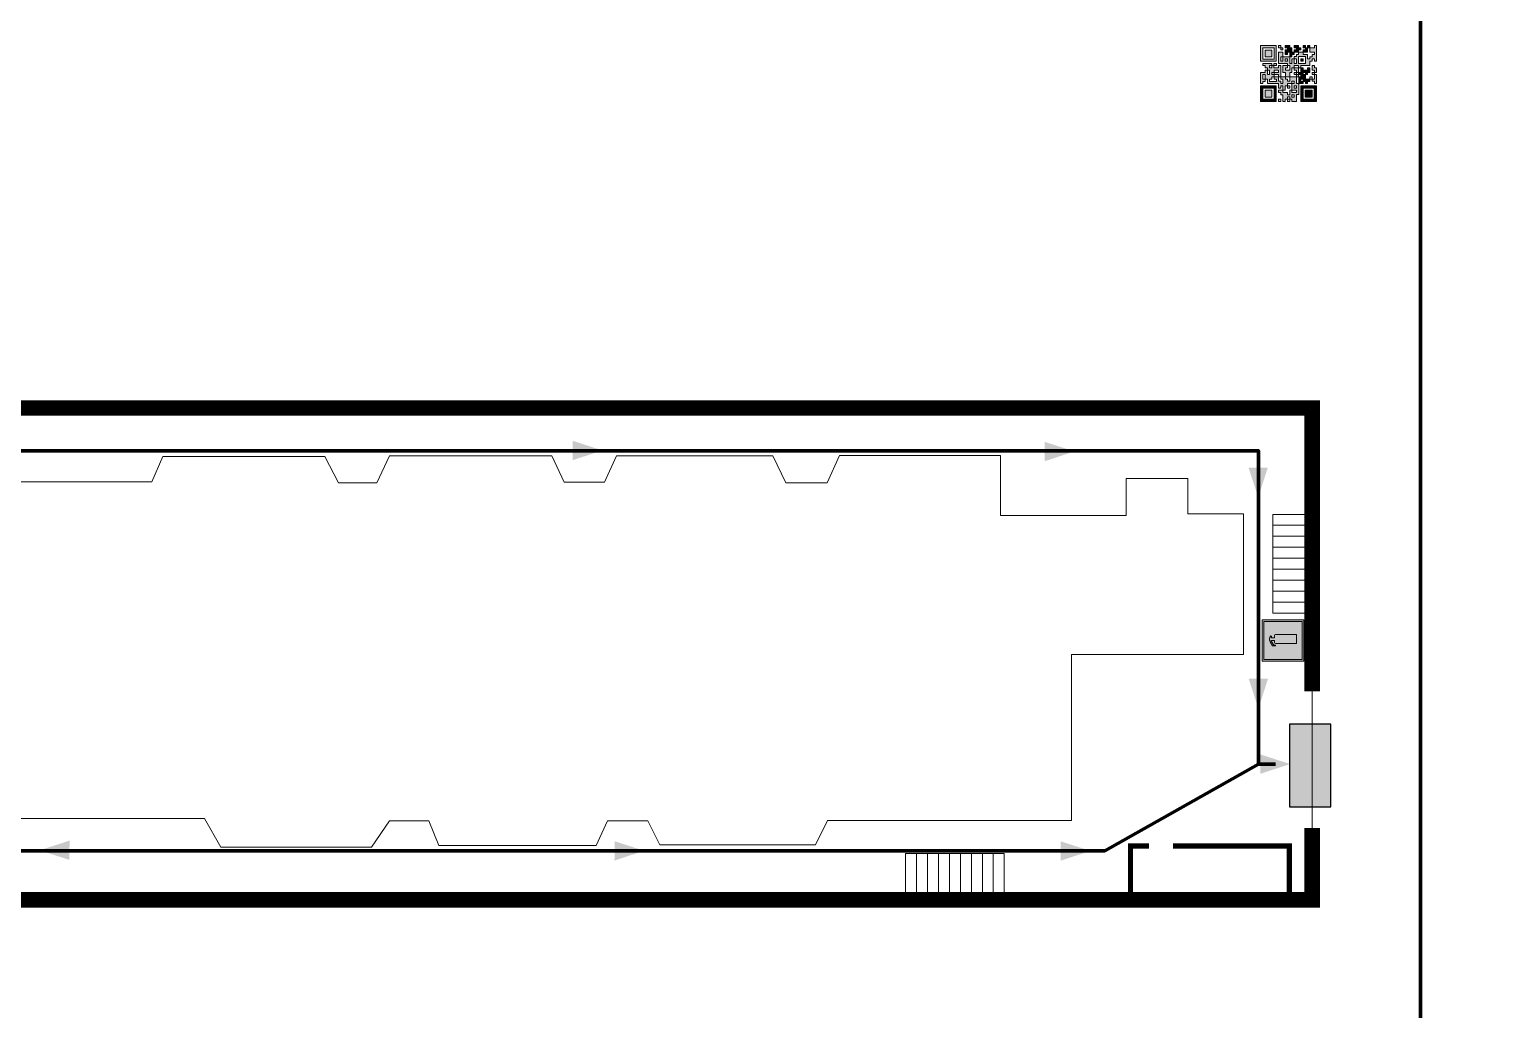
# Model space of a CAD drawing. Header units: millimetres. Extents: x 13114 to 67229, y 22859 to 38520.
# Drawn here: x 22622 to 22905, y 24675.7 to 24865.1 of the extents above; entities that cross this region are included whole.
import ezdxf

# ---------------------------------------------------------------- set-up
doc = ezdxf.new("R2010")
doc.units = ezdxf.units.MM
doc.layers.add('План_Штампы', color=7, linetype='Continuous')

# ---------------------------------------------------------------- blocks, each defined once
blk = doc.blocks.new('A$C7B4425F7')
at = {"true_color": 0xffffff}
blk.add_hatch(color=7, dxfattribs=at).paths.add_polyline_path([(0, 0), (-16, 0), (-16, -8), (0, -8)])
h = blk.add_hatch(color=126)
h.paths.add_polyline_path([(-0.2, -0.2), (-15.8, -0.2), (-15.8, -7.8), (-0.2, -7.8)])
h.paths.add_polyline_path([(-11.76, -2.03), (-11.76, -3.66), (-11.17, -3.66, -0.568275), (-11.17, -6.18), (-12.58, -6.18), (-12.58, -2.03)], flags=16)
h.paths.add_polyline_path([(-13.33, -4.12, -0.495768), (-13.59, -6.18), (-15.03, -6.18), (-15.03, -2.03), (-13.59, -2.03, -0.487973)], flags=16)
h.paths.add_polyline_path([(-10.25, -2.03), (-9.48, -2.03), (-9.48, -6.18), (-10.25, -6.18)], flags=16)
h.paths.add_polyline_path([(-13.84, -3.69), (-14.24, -3.69), (-14.24, -3.03), (-13.9, -3.03, -0.692621)], flags=0)
h.paths.add_polyline_path([(-9.15, -2.03), (-8.4, -2.03), (-8.04, -3.07), (-7.68, -2.03), (-6.93, -2.03), (-7.64, -4.1), (-6.93, -6.18), (-7.68, -6.18), (-8.04, -5.14), (-8.4, -6.18), (-9.15, -6.18), (-8.44, -4.1)], flags=16)
h.paths.add_polyline_path([(-11.76, -4.46), (-11.42, -4.46, -0.692621), (-11.36, -5.12), (-11.76, -5.12)], flags=0)
h.paths.add_polyline_path([(-13.9, -5.2), (-14.24, -5.2), (-14.24, -4.55), (-13.84, -4.55, -0.708038)], flags=0)
edge = h.paths.add_edge_path(flags=16)
edge.add_ellipse((-5.51, -4.08), major_axis=(0, 2.05), ratio=0.586184, start_angle=0, end_angle=360)
edge = h.paths.add_edge_path(flags=0)
edge.add_ellipse((-5.51, -4.08), major_axis=(0, 1.14), ratio=0.454828, start_angle=0, end_angle=360)
h.paths.add_polyline_path([(-4.13, -4.96, 0.377264), (-3.48, -4.52, 0.0555), (-3.16, -2.03), (-1.66, -2.03), (-1.66, -4.96), (-0.96, -4.96), (-0.96, -7.01), (-1.75, -7.01), (-1.75, -6.18), (-3.3, -6.18), (-3.3, -7.02), (-4.13, -7.02)], flags=16)
h.paths.add_polyline_path([(-2.73, -2.91), (-2.28, -2.91), (-2.28, -4.96), (-3.05, -4.96, 0.079136)], flags=0)
at = {"color": 126}
blk.add_lwpolyline([(-16, -8), (0, -8), (0, 0), (-16, 0)], close=True, dxfattribs=at)
blk = doc.blocks.new('QR')
at = {"lineweight": 0}
h = blk.add_hatch(color=256, dxfattribs=at)
h.dxf.hatch_style = 1
h.paths.add_polyline_path([(9241.16, 2687.38), (9242.01, 2687.38), (9242.01, 2687.83), (9241.59, 2687.83), (9241.59, 2688.68), (9239.45, 2688.68), (9239.45, 2688.25), (9239.86, 2688.25), (9239.86, 2687.83), (9240.29, 2687.83), (9240.29, 2688.25), (9241.16, 2688.25), (9241.16, 2687.83), (9240.29, 2687.83), (9240.29, 2687.38), (9239.45, 2687.38), (9239.45, 2685.22), (9238.57, 2685.22), (9238.57, 2684.8), (9239.02, 2684.8), (9239.02, 2684.37), (9238.13, 2684.37), (9238.13, 2683.92), (9239.02, 2683.92), (9239.02, 2683.5), (9239.44, 2683.5), (9239.44, 2682.64), (9239.87, 2682.64), (9239.87, 2682.18), (9239.44, 2682.18), (9239.44, 2682.64), (9238.13, 2682.64), (9238.13, 2681.76), (9237.71, 2681.76), (9237.71, 2682.64), (9238.13, 2682.64), (9238.13, 2683.07), (9237.27, 2683.07), (9237.27, 2683.51), (9237.71, 2683.51), (9237.71, 2684.37), (9238.13, 2684.37), (9238.13, 2685.22), (9237.71, 2685.22), (9237.71, 2684.8), (9237.28, 2684.8), (9237.28, 2684.38), (9235.98, 2684.38), (9235.98, 2683.92), (9236.4, 2683.92), (9236.4, 2683.49), (9236.84, 2683.49), (9236.84, 2683.07), (9236.4, 2683.07), (9236.4, 2682.64), (9235.98, 2682.64), (9235.98, 2681.76), (9237.29, 2681.76), (9237.29, 2681.33), (9239.43, 2681.33), (9239.43, 2681.76), (9240.74, 2681.76), (9240.74, 2683.05), (9239.87, 2683.05), (9239.87, 2683.5), (9240.29, 2683.5), (9240.29, 2683.91), (9240.74, 2683.91), (9240.74, 2684.81), (9240.29, 2684.81), (9240.29, 2684.79), (9240.29, 2684.37), (9239.45, 2684.37), (9239.45, 2684.8), (9239.87, 2684.8), (9239.87, 2685.21), (9240.74, 2685.21), (9240.74, 2686.1), (9240.29, 2686.1), (9240.29, 2685.64), (9239.86, 2685.64), (9239.86, 2686.95), (9240.29, 2686.95), (9240.29, 2686.52), (9240.74, 2686.52), (9240.74, 2686.1), (9241.16, 2686.1), (9241.16, 2686.53), (9241.59, 2686.53), (9241.59, 2686.1), (9242.02, 2686.1), (9242.02, 2685.21), (9241.59, 2685.21), (9241.59, 2686.1), (9241.16, 2686.1), (9241.16, 2685.21), (9240.74, 2685.21), (9240.74, 2684.81), (9242.89, 2684.81), (9242.89, 2685.22), (9242.47, 2685.22), (9242.47, 2686.11), (9242.89, 2686.11), (9242.89, 2686.52), (9242.46, 2686.52), (9242.46, 2686.95), (9242.89, 2686.95), (9242.89, 2686.52), (9243.32, 2686.52), (9243.32, 2688.26), (9242.9, 2688.26), (9242.9, 2687.83), (9242.47, 2687.83), (9242.47, 2687.38), (9242.01, 2687.38), (9242.01, 2686.94), (9241.16, 2686.94)])
h.paths.add_polyline_path([(9239.02, 2682.18), (9239.02, 2681.76), (9238.54, 2681.76), (9238.54, 2682.18)], flags=16)
h.paths.add_polyline_path([(9237.27, 2682.65), (9237.27, 2682.19), (9236.83, 2682.19), (9236.83, 2682.65)], flags=16)
h = blk.add_hatch(color=256, dxfattribs=at)
h.dxf.hatch_style = 1
h.paths.add_polyline_path([(9238.15, 2687.83), (9236.83, 2687.83), (9236.83, 2686.52), (9238.15, 2686.52)], flags=0)
h.paths.add_polyline_path([(9239.01, 2685.65), (9239.01, 2688.68), (9235.98, 2688.68), (9235.98, 2685.65)])
h.paths.add_polyline_path([(9236.41, 2686.1), (9236.41, 2688.26), (9238.56, 2688.26), (9238.56, 2686.1)], flags=16)
h.paths.add_polyline_path([(9236.83, 2686.52), (9236.83, 2687.83), (9238.15, 2687.83), (9238.15, 2686.52)], flags=0)
h = blk.add_hatch(color=256, dxfattribs=at)
h.dxf.hatch_style = 1
h.paths.add_polyline_path([(9243.32, 2686.11), (9242.89, 2686.11), (9242.89, 2685.64), (9243.32, 2685.64)])
h.paths.add_polyline_path([(9239.02, 2683.07), (9239.02, 2683.5), (9238.56, 2683.5), (9238.56, 2683.07)])
h.paths.add_polyline_path([(9236.4, 2684.8), (9236.4, 2685.22), (9235.98, 2685.22), (9235.98, 2684.8)])
h.paths.add_polyline_path([(9236.4, 2683.07), (9236.4, 2683.49), (9235.98, 2683.49), (9235.98, 2683.07)])
h = blk.add_hatch(color=256, dxfattribs=at)
h.dxf.hatch_style = 1
h.paths.add_polyline_path([(9238.15, 2686.52), (9238.15, 2687.83), (9236.83, 2687.83), (9236.83, 2686.52)])
h.paths.add_polyline_path([(9245.91, 2686.52), (9245.91, 2687.83), (9244.59, 2687.83), (9244.59, 2686.52)], flags=0)
h.paths.add_polyline_path([(9246.77, 2685.65), (9246.77, 2688.68), (9243.74, 2688.68), (9243.74, 2685.65)])
h.paths.add_polyline_path([(9244.17, 2686.1), (9244.17, 2688.26), (9246.32, 2688.26), (9246.32, 2686.1)], flags=16)
h.paths.add_polyline_path([(9244.59, 2686.52), (9244.59, 2687.83), (9245.91, 2687.83), (9245.91, 2686.52)], flags=0)
h = blk.add_hatch(color=256, dxfattribs=at)
h.dxf.hatch_style = 1
h.paths.add_polyline_path([(9240.75, 2681.76), (9240.75, 2681.35), (9241.17, 2681.35), (9241.17, 2681.76)])
h.paths.add_polyline_path([(9241.6, 2682.18), (9241.17, 2682.18), (9241.17, 2681.76), (9241.6, 2681.76)])
h.paths.add_polyline_path([(9242.47, 2681.34), (9242.47, 2682.19), (9242.02, 2682.19), (9242.02, 2681.76), (9241.6, 2681.76), (9241.6, 2681.34)])
h.paths.add_polyline_path([(9239.87, 2678.3), (9239.44, 2678.3), (9239.44, 2677.89), (9241.17, 2677.89), (9241.17, 2678.3), (9240.28, 2678.3), (9240.28, 2678.73), (9239.87, 2678.73)])
h.paths.add_polyline_path([(9240.75, 2678.73), (9240.75, 2679.19), (9240.28, 2679.19), (9240.28, 2678.73)])
h.paths.add_polyline_path([(9241.6, 2678.73), (9241.17, 2678.73), (9241.17, 2678.3), (9241.6, 2678.3)])
h.paths.add_polyline_path([(9242.02, 2678.3), (9241.6, 2678.3), (9241.6, 2677.89), (9242.48, 2677.89), (9242.48, 2678.31), (9242.9, 2678.31), (9242.9, 2678.73), (9242.02, 2678.73)])
h.paths.add_polyline_path([(9246.36, 2684.37), (9246.36, 2684.79), (9245.93, 2684.79), (9245.93, 2684.37)])
h.paths.add_polyline_path([(9246.78, 2685.2), (9246.36, 2685.2), (9246.36, 2684.79), (9246.78, 2684.79)])
h.paths.add_polyline_path([(9245.91, 2687.83), (9244.59, 2687.83), (9244.59, 2686.52), (9245.91, 2686.52)])
h = blk.add_hatch(color=256, dxfattribs=at)
h.dxf.hatch_style = 1
h.paths.add_polyline_path([(9243.32, 2682.64), (9243.32, 2683.07), (9244.62, 2683.07), (9244.62, 2684.37), (9243.74, 2684.37), (9243.74, 2684.8), (9244.62, 2684.8), (9244.62, 2684.37), (9245.48, 2684.37), (9245.48, 2685.22), (9243.32, 2685.22), (9243.32, 2683.5), (9242.89, 2683.5), (9242.89, 2683.06), (9242.01, 2683.06), (9242.01, 2683.91), (9242.47, 2683.91), (9242.47, 2683.5), (9242.89, 2683.5), (9242.89, 2684.38), (9241.59, 2684.38), (9241.59, 2683.91), (9240.74, 2683.91), (9240.74, 2683.05), (9241.59, 2683.05), (9241.59, 2682.64), (9242.47, 2682.64), (9242.47, 2682.19), (9242.91, 2682.19), (9242.91, 2681.34), (9242.48, 2681.34), (9242.48, 2680.91), (9242.91, 2680.91), (9242.91, 2679.17), (9243.75, 2679.17), (9243.75, 2678.73), (9244.2, 2678.73), (9244.2, 2678.3), (9243.75, 2678.3), (9243.75, 2677.88), (9246.78, 2677.88), (9246.78, 2678.3), (9246.35, 2678.3), (9246.35, 2679.19), (9245.48, 2679.19), (9245.48, 2678.31), (9245.05, 2678.31), (9245.05, 2678.73), (9244.62, 2678.73), (9244.62, 2679.19), (9244.2, 2679.19), (9244.2, 2679.61), (9245.05, 2679.61), (9245.05, 2680.46), (9245.48, 2680.46), (9245.48, 2681.34), (9245.04, 2681.34), (9245.04, 2681.76), (9244.63, 2681.76), (9244.63, 2682.19), (9244.21, 2682.19), (9244.21, 2681.76), (9243.32, 2681.76), (9243.32, 2682.19), (9244.21, 2682.19), (9244.21, 2682.64)])
h.paths.add_polyline_path([(9243.75, 2683.49), (9243.75, 2683.92), (9244.21, 2683.92), (9244.21, 2683.49)], flags=16)
h.paths.add_polyline_path([(9243.32, 2681.34), (9244.63, 2681.34), (9244.63, 2680.04), (9243.32, 2680.04)], flags=16)
h.paths.add_polyline_path([(9243.76, 2680.89), (9244.18, 2680.89), (9244.18, 2680.48), (9243.76, 2680.48)], flags=0)
h = blk.add_hatch(color=256, dxfattribs=at)
h.dxf.hatch_style = 1
h.paths.add_polyline_path([(9246.36, 2683.07), (9246.78, 2683.07), (9246.78, 2683.92), (9246.36, 2683.92), (9246.36, 2683.49), (9245.92, 2683.49), (9245.92, 2683.92), (9245.06, 2683.92), (9245.06, 2683.49), (9245.48, 2683.49), (9245.48, 2683.07), (9244.62, 2683.07), (9244.62, 2682.65), (9245.05, 2682.65), (9245.05, 2682.18), (9245.48, 2682.18), (9245.48, 2682.65), (9246.36, 2682.65)])
h.paths.add_polyline_path([(9246.78, 2682.18), (9246.36, 2682.18), (9246.36, 2681.75), (9245.92, 2681.75), (9245.92, 2682.18), (9245.48, 2682.18), (9245.48, 2681.34), (9245.48, 2681.34), (9245.94, 2681.34), (9245.94, 2680.91), (9246.36, 2680.91), (9246.36, 2681.34), (9246.78, 2681.34)])
h = blk.add_hatch(color=256, dxfattribs=at)
h.dxf.hatch_style = 1
h.paths.add_polyline_path([(9235.98, 2680.9), (9235.98, 2677.86), (9239.02, 2677.86), (9239.02, 2680.9)])
h.paths.add_polyline_path([(9238.57, 2680.48), (9238.57, 2678.32), (9236.41, 2678.32), (9236.41, 2680.48)], flags=16)
h.paths.add_polyline_path([(9238.15, 2680.05), (9238.15, 2678.74), (9236.83, 2678.74), (9236.83, 2680.05)], flags=0)
h = blk.add_hatch(color=256, dxfattribs=at)
h.dxf.hatch_style = 1
h.paths.add_polyline_path([(9242.02, 2680.46), (9242.48, 2680.46), (9242.48, 2680.91), (9241.58, 2680.91), (9241.58, 2681.35), (9241.17, 2681.35), (9241.17, 2680.91), (9240.75, 2680.91), (9240.75, 2681.33), (9239.43, 2681.33), (9239.43, 2680.46), (9239.86, 2680.46), (9239.86, 2680.92), (9240.3, 2680.92), (9240.3, 2680.46), (9239.86, 2680.46), (9239.86, 2680.04), (9239.44, 2680.04), (9239.44, 2679.62), (9239.86, 2679.62), (9239.86, 2679.19), (9240.29, 2679.19), (9240.29, 2680.03), (9241.18, 2680.03), (9241.18, 2680.47), (9241.6, 2680.47), (9241.6, 2680.03), (9241.18, 2680.03), (9241.18, 2679.61), (9241.6, 2679.61), (9241.6, 2679.19), (9242.47, 2679.19), (9242.47, 2679.6), (9242.02, 2679.6)])
h = blk.add_hatch(color=256, dxfattribs=at)
h.dxf.hatch_style = 1
h.paths.add_polyline_path([(9244.18, 2680.48), (9244.18, 2680.89), (9243.76, 2680.89), (9243.76, 2680.48)])
h = blk.add_hatch(color=256, dxfattribs=at)
h.dxf.hatch_style = 1
h.paths.add_polyline_path([(9245.93, 2680.04), (9245.93, 2680.46), (9245.48, 2680.46), (9245.48, 2679.62), (9246.35, 2679.62), (9246.35, 2680.04)])
h.paths.add_polyline_path([(9246.78, 2680.04), (9246.78, 2680.46), (9246.35, 2680.46), (9246.35, 2680.04)])
h.paths.add_polyline_path([(9246.78, 2679.18), (9246.78, 2679.62), (9246.35, 2679.62), (9246.35, 2679.18)])
h = blk.add_hatch(color=256, dxfattribs=at)
h.dxf.hatch_style = 1
h.paths.add_polyline_path([(9238.15, 2680.05), (9236.83, 2680.05), (9236.83, 2678.74), (9238.15, 2678.74)])
for points in [[(9237.71, 2685.22), (9238.13, 2685.22), (9238.13, 2684.37), (9237.71, 2684.37), (9237.71, 2683.51), (9237.27, 2683.51), (9237.27, 2683.07), (9238.13, 2683.07), (9238.13, 2682.64), (9237.71, 2682.64), (9237.71, 2681.76), (9238.13, 2681.76), (9238.13, 2682.64), (9239.44, 2682.64), (9239.44, 2683.5), (9239.02, 2683.5), (9239.02, 2683.07), (9238.56, 2683.07), (9238.56, 2683.5), (9239.02, 2683.5), (9239.02, 2683.92), (9238.13, 2683.92), (9238.13, 2684.37), (9239.02, 2684.37), (9239.02, 2684.8), (9238.57, 2684.8), (9238.57, 2685.22), (9239.45, 2685.22), (9239.45, 2687.38), (9240.29, 2687.38), (9240.29, 2687.83), (9239.86, 2687.83), (9239.86, 2688.25), (9239.45, 2688.25), (9239.45, 2688.68), (9241.59, 2688.68), (9241.59, 2687.83), (9242.01, 2687.83), (9242.01, 2687.38), (9242.47, 2687.38), (9242.47, 2687.83), (9242.9, 2687.83), (9242.9, 2688.26), (9243.32, 2688.26), (9243.32, 2686.52), (9242.89, 2686.52), (9242.89, 2686.11), (9243.32, 2686.11), (9243.32, 2685.64), (9242.89, 2685.64), (9242.89, 2686.11), (9242.47, 2686.11), (9242.47, 2685.22), (9242.89, 2685.22), (9242.89, 2684.81), (9240.74, 2684.81), (9240.74, 2683.91), (9241.59, 2683.91), (9241.59, 2684.38), (9242.89, 2684.38), (9242.89, 2683.5), (9242.47, 2683.5), (9242.47, 2683.91), (9242.01, 2683.91), (9242.01, 2683.06), (9242.89, 2683.06), (9242.89, 2683.5), (9243.32, 2683.5), (9243.32, 2685.22), (9245.48, 2685.22), (9245.48, 2684.37), (9244.62, 2684.37), (9244.62, 2683.07), (9245.48, 2683.07), (9245.48, 2683.49), (9245.06, 2683.49), (9245.06, 2683.92), (9245.92, 2683.92), (9245.92, 2683.49), (9246.36, 2683.49), (9246.36, 2683.92), (9246.78, 2683.92), (9246.78, 2683.07), (9246.36, 2683.07), (9246.36, 2682.65), (9245.48, 2682.65), (9245.48, 2682.18), (9245.92, 2682.18), (9245.92, 2681.75), (9246.36, 2681.75), (9246.36, 2682.18), (9246.78, 2682.18), (9246.78, 2681.34), (9246.36, 2681.34), (9246.36, 2680.91), (9245.94, 2680.91), (9245.94, 2681.34), (9245.48, 2681.34), (9245.48, 2680.46), (9245.93, 2680.46), (9245.93, 2680.04), (9246.35, 2680.04), (9246.35, 2680.46), (9246.78, 2680.46), (9246.78, 2680.04), (9246.78, 2680.04), (9246.35, 2680.04), (9246.35, 2679.62), (9246.78, 2679.62), (9246.78, 2679.18), (9246.35, 2679.18), (9246.35, 2678.3), (9246.78, 2678.3), (9246.78, 2677.88), (9243.75, 2677.88), (9243.75, 2678.3), (9244.2, 2678.3), (9244.2, 2678.73), (9243.75, 2678.73), (9243.75, 2679.17), (9242.91, 2679.17), (9242.91, 2680.91), (9242.48, 2680.91), (9242.48, 2680.46), (9242.02, 2680.46), (9242.02, 2679.6), (9242.47, 2679.6), (9242.47, 2679.19), (9241.6, 2679.19), (9241.6, 2679.61), (9241.18, 2679.61), (9241.18, 2680.03), (9240.29, 2680.03), (9240.29, 2679.19), (9240.75, 2679.19), (9240.75, 2678.73), (9240.28, 2678.73), (9240.28, 2678.3), (9241.17, 2678.3), (9241.17, 2678.73), (9241.6, 2678.73), (9241.6, 2678.3), (9242.02, 2678.3), (9242.02, 2678.73), (9242.9, 2678.73), (9242.9, 2678.31), (9242.48, 2678.31), (9242.48, 2677.89), (9241.6, 2677.89), (9241.6, 2678.3), (9241.17, 2678.3), (9241.17, 2677.89), (9239.44, 2677.89), (9239.44, 2678.3), (9239.87, 2678.3), (9239.87, 2678.73), (9240.28, 2678.73), (9240.28, 2679.19), (9240.29, 2679.19), (9239.86, 2679.19), (9239.86, 2679.62), (9239.44, 2679.62), (9239.44, 2680.04), (9239.86, 2680.04), (9239.86, 2680.46), (9239.43, 2680.46), (9239.43, 2681.33), (9237.29, 2681.33), (9237.29, 2681.76), (9235.98, 2681.76), (9235.98, 2682.64), (9236.4, 2682.64), (9236.4, 2683.07), (9235.98, 2683.07), (9235.98, 2683.49), (9236.4, 2683.49), (9236.4, 2683.92), (9235.98, 2683.92), (9235.98, 2684.38), (9237.28, 2684.38), (9237.28, 2684.8), (9237.71, 2684.8), (9237.71, 2685.22), (9237.92, 2685.22)], [(9240.74, 2686.1), (9240.74, 2686.52), (9240.29, 2686.52), (9240.29, 2686.95), (9239.86, 2686.95), (9239.86, 2685.64), (9240.29, 2685.64), (9240.29, 2686.1), (9240.74, 2686.1), (9240.74, 2686.52)], [(9240.74, 2685.21), (9239.87, 2685.21), (9239.87, 2684.8), (9239.45, 2684.8), (9239.45, 2684.37), (9240.29, 2684.37), (9240.29, 2684.79), (9240.29, 2684.81), (9240.74, 2684.81), (9240.74, 2685.21), (9239.87, 2685.21)], [(9240.74, 2683.91), (9240.29, 2683.91), (9240.29, 2683.5), (9239.87, 2683.5), (9239.87, 2683.05), (9240.74, 2683.05), (9240.74, 2683.91)], [(9244.62, 2684.37), (9244.62, 2684.8), (9243.74, 2684.8), (9243.74, 2684.37), (9244.62, 2684.37)], [(9240.74, 2683.05), (9240.74, 2681.76), (9239.43, 2681.76), (9239.43, 2681.33), (9240.75, 2681.33), (9240.75, 2681.35), (9240.75, 2680.91), (9241.17, 2680.91), (9241.17, 2681.35), (9241.58, 2681.35), (9241.58, 2680.91), (9242.48, 2680.91), (9242.48, 2681.34), (9242.91, 2681.34), (9242.91, 2682.19), (9242.47, 2682.19), (9242.47, 2682.64), (9241.59, 2682.64), (9241.59, 2683.05), (9240.74, 2683.05)], [(9239.86, 2680.46), (9239.86, 2680.92), (9240.3, 2680.92), (9240.3, 2680.46), (9239.86, 2680.46)], [(9241.6, 2681.76), (9242.02, 2681.76), (9242.02, 2682.19), (9242.47, 2682.19), (9242.47, 2681.34), (9241.6, 2681.34), (9241.6, 2681.76)], [(9244.62, 2683.07), (9243.32, 2683.07), (9243.32, 2682.64), (9244.21, 2682.64), (9244.21, 2682.19), (9243.32, 2682.19), (9243.32, 2681.76), (9244.21, 2681.76), (9244.21, 2682.19), (9244.63, 2682.19), (9244.63, 2681.76), (9245.04, 2681.76), (9245.04, 2681.34), (9245.48, 2681.34)], [(9245.48, 2680.46), (9245.05, 2680.46), (9245.05, 2679.61), (9244.2, 2679.61), (9244.2, 2679.19), (9244.62, 2679.19), (9244.62, 2678.73), (9245.05, 2678.73), (9245.05, 2678.31), (9245.48, 2678.31), (9245.48, 2679.19), (9246.35, 2679.19), (9246.35, 2679.07)], [(9245.48, 2682.18), (9245.05, 2682.18), (9245.05, 2682.65), (9244.62, 2682.65), (9244.62, 2683.07)], [(9245.48, 2682.18), (9245.48, 2681.34)], [(9246.35, 2679.62), (9245.48, 2679.62), (9245.48, 2680.46)], [(9245.48, 2680.46), (9245.48, 2679.62), (9246.35, 2679.62), (9246.35, 2680.04), (9245.93, 2680.04), (9245.93, 2680.46), (9245.48, 2680.46), (9245.48, 2679.62)], [(9246.35, 2679.62), (9246.35, 2679.18)]]:
    blk.add_lwpolyline(points, dxfattribs=at)
for points in [[(9235.98, 2685.65), (9239.01, 2685.65), (9239.01, 2688.68), (9235.98, 2688.68)], [(9236.41, 2688.26), (9238.56, 2688.26), (9238.56, 2686.1), (9236.41, 2686.1)], [(9236.83, 2687.83), (9238.15, 2687.83), (9238.15, 2686.52), (9236.83, 2686.52)], [(9240.29, 2687.83), (9241.16, 2687.83), (9241.16, 2688.25), (9240.29, 2688.25)], [(9240.29, 2688.25), (9241.16, 2688.25), (9241.16, 2687.83), (9240.29, 2687.83)], [(9241.16, 2686.1), (9240.74, 2686.1), (9240.74, 2685.21), (9241.16, 2685.21)], [(9242.01, 2687.38), (9241.16, 2687.38), (9241.16, 2686.94), (9242.01, 2686.94)], [(9241.16, 2687.38), (9242.01, 2687.38), (9242.01, 2686.94), (9241.16, 2686.94)], [(9241.16, 2686.53), (9241.59, 2686.53), (9241.59, 2686.1), (9241.16, 2686.1)], [(9241.59, 2686.1), (9242.02, 2686.1), (9242.02, 2685.21), (9241.59, 2685.21)], [(9242.89, 2686.52), (9242.46, 2686.52), (9242.46, 2686.95), (9242.89, 2686.95)], [(9243.74, 2685.65), (9246.77, 2685.65), (9246.77, 2688.68), (9243.74, 2688.68)], [(9244.17, 2688.26), (9246.32, 2688.26), (9246.32, 2686.1), (9244.17, 2686.1)], [(9244.59, 2687.83), (9245.91, 2687.83), (9245.91, 2686.52), (9244.59, 2686.52)], [(9235.98, 2684.8), (9236.4, 2684.8), (9236.4, 2685.22), (9235.98, 2685.22)], [(9236.4, 2683.07), (9236.84, 2683.07), (9236.84, 2683.49), (9236.4, 2683.49)], [(9243.75, 2683.92), (9244.21, 2683.92), (9244.21, 2683.49), (9243.75, 2683.49)], [(9245.93, 2684.79), (9246.36, 2684.79), (9246.36, 2684.37), (9245.93, 2684.37)], [(9246.36, 2685.2), (9246.78, 2685.2), (9246.78, 2684.79), (9246.36, 2684.79)], [(9235.98, 2677.86), (9239.02, 2677.86), (9239.02, 2680.9), (9235.98, 2680.9)], [(9236.41, 2680.48), (9238.57, 2680.48), (9238.57, 2678.32), (9236.41, 2678.32)], [(9236.83, 2682.19), (9237.27, 2682.19), (9237.27, 2682.65), (9236.83, 2682.65)], [(9238.54, 2682.18), (9239.02, 2682.18), (9239.02, 2681.76), (9238.54, 2681.76)], [(9239.44, 2682.64), (9239.87, 2682.64), (9239.87, 2682.18), (9239.44, 2682.18)], [(9240.75, 2681.76), (9241.17, 2681.76), (9241.17, 2681.35), (9240.75, 2681.35)], [(9241.17, 2682.18), (9241.6, 2682.18), (9241.6, 2681.76), (9241.17, 2681.76)], [(9241.18, 2680.03), (9241.6, 2680.03), (9241.6, 2680.47), (9241.18, 2680.47)], [(9243.32, 2680.04), (9244.63, 2680.04), (9244.63, 2681.34), (9243.32, 2681.34)], [(9243.76, 2680.89), (9244.18, 2680.89), (9244.18, 2680.48), (9243.76, 2680.48)], [(9236.83, 2680.05), (9238.15, 2680.05), (9238.15, 2678.74), (9236.83, 2678.74)]]:
    blk.add_lwpolyline(points, close=True, dxfattribs=at)
blk = doc.blocks.new('A$C3AD82952')
at = {"true_color": 0xf5f5ff}
h = blk.add_hatch(color=7, dxfattribs=at)
h.dxf.hatch_style = 1
h.paths.add_polyline_path([(8.21, 8.73, 0.414214), (7.89, 9.05), (7.22, 9.05), (7.22, 9.92), (7.59, 9.92, 1), (7.57, 10.36), (7.22, 10.36), (7.22, 10.6), (6.43, 10.6), (6.43, 10.36), (6.01, 10.36), (4.74, 9.59), (4.74, 8.69), (4.98, 8.73), (4.98, 9.26), (6.12, 9.91), (6.43, 9.91), (6.43, 9.05), (5.76, 9.05, 0.414214), (5.44, 8.73), (5.44, 2.2), (8.21, 2.2)], flags=0)
h.paths.add_polyline_path([(12.8, 12.8), (0, 12.8), (0, 0), (12.8, 0)])
h.paths.add_polyline_path([(0.51, 12.29), (12.29, 12.29), (12.29, 0.51), (0.51, 0.51)], flags=16)
h.paths.add_polyline_path([(4.74, 9.59), (6.01, 10.36), (6.43, 10.36), (6.43, 10.6), (7.22, 10.6), (7.22, 10.36), (7.59, 10.36, -0.94586), (7.59, 9.92), (7.22, 9.92), (7.22, 9.05), (7.89, 9.05, -0.414214), (8.21, 8.73), (8.21, 2.2), (5.44, 2.2), (5.44, 8.73, -0.414214), (5.76, 9.05), (6.43, 9.05), (6.43, 9.91), (6.12, 9.91), (4.98, 9.26), (4.98, 8.73), (4.74, 8.69)], flags=0)
h = blk.add_hatch(color=242)
h.dxf.hatch_style = 1
h.paths.add_polyline_path([(12.29, 12.29), (0.51, 12.29), (0.51, 0.51), (12.29, 0.51)])
h.paths.add_polyline_path([(4.74, 8.69), (4.74, 9.59), (6.01, 10.36), (6.43, 10.36), (6.43, 10.6), (7.22, 10.6), (7.22, 10.36), (7.59, 10.36, -0.94586), (7.59, 9.92), (7.22, 9.92), (7.22, 9.05), (7.89, 9.05, -0.414214), (8.21, 8.73), (8.21, 2.2), (5.44, 2.2), (5.44, 8.73, -0.414214), (5.76, 9.05), (6.43, 9.05), (6.43, 9.91), (6.12, 9.91), (4.98, 9.26), (4.98, 8.73)], flags=16)
h = blk.add_hatch(color=7, dxfattribs=at)
h.dxf.hatch_style = 1
h.paths.add_polyline_path([(8.21, 8.73, 0.414214), (7.89, 9.05), (7.22, 9.05), (7.22, 9.92), (7.59, 9.92, 1), (7.57, 10.36), (7.22, 10.36), (7.22, 10.6), (6.43, 10.6), (6.43, 10.36), (6.01, 10.36), (4.74, 9.59), (4.74, 8.69), (4.98, 8.73), (4.98, 9.26), (6.12, 9.91), (6.43, 9.91), (6.43, 9.05), (5.76, 9.05, 0.414214), (5.44, 8.73), (5.44, 2.2), (8.21, 2.2)])
at = {"color": 242, "lineweight": 5}
for p, q in [((0, 0), (0, 12.8)), ((0, 12.8), (12.8, 12.8)), ((6.01, 10.36), (4.74, 9.59)), ((4.74, 9.59), (4.74, 8.69)), ((4.98, 9.26), (6.12, 9.91)), ((4.98, 8.73), (4.98, 9.26)), ((6.01, 10.36), (6.43, 10.36)), ((6.12, 9.91), (6.43, 9.91)), ((7.22, 10.6), (6.43, 10.6)), ((6.43, 10.6), (6.43, 10.36)), ((6.43, 9.91), (6.43, 9.05)), ((7.22, 10.36), (7.22, 10.6)), ((7.59, 10.36), (7.22, 10.36)), ((7.22, 9.05), (7.22, 9.92)), ((7.59, 9.92), (7.22, 9.92)), ((12.8, 0), (12.8, 12.8)), ((4.74, 8.69), (4.98, 8.73)), ((5.44, 2.2), (5.44, 8.73)), ((5.76, 9.05), (6.43, 9.05)), ((7.89, 9.05), (7.22, 9.05)), ((8.21, 2.2), (8.21, 8.73)), ((0, 0), (12.8, 0)), ((5.44, 2.2), (8.21, 2.2))]:
    blk.add_line(p, q, dxfattribs=at)
blk.add_lwpolyline([(0.51, 12.29), (12.29, 12.29), (12.29, 0.51), (0.51, 0.51)], close=True, dxfattribs=at)
for centre, radius, start, end in [((7.58, 10.14), 0.223, 273.1875, 86.8125), ((5.76, 8.73), 0.32, 90, 180), ((7.89, 8.73), 0.32, 0, 90)]:
    blk.add_arc(centre, radius, start, end, dxfattribs=at)

msp = doc.modelspace()

# ---------------------------------------------------------------- linework, layer by layer
at = {"color": 6, "lineweight": 100}
for points in [[(22290.71, 24671.78), (22890.71, 24671.78), (22890.71, 25066.78), (22290.71, 25066.78)], [(22890.71, 24671.78), (23490.71, 24671.78), (23490.71, 25066.78), (22890.71, 25066.78)]]:
    msp.add_lwpolyline(points, close=True, dxfattribs=at)
at = {"lineweight": 0}
for points, const_width in [([(22524, 24791.96), (22869.76, 24791.96), (22869.76, 24737.21)], 3), ([(22869.76, 24710.78), (22869.76, 24696.94), (22428.84, 24696.94)], 3), ([(22834.66, 24696.51), (22834.66, 24707.34), (22838.27, 24707.34)], 1), ([(22842.91, 24707.34), (22865.35, 24707.34), (22865.35, 24697.03)], 1)]:
    msp.add_lwpolyline(points, dxfattribs=dict(at, const_width=const_width))
at = {"color": 126, "lineweight": 100, "true_color": 0x008754}
for points in [[(22514.13, 24751.13), (22514.13, 24706.41), (22829.7, 24706.41), (22859.38, 24723.11), (22859.38, 24783.7), (22514.13, 24783.7), (22514.13, 24751.13)], [(22859.38, 24723.11), (22862.65, 24723.11)]]:
    msp.add_lwpolyline(points, dxfattribs=at)
at = {"lineweight": 0}
for points in [[(22592.89, 24777.69), (22645.62, 24777.69), (22647.76, 24782.58), (22679.08, 24782.58), (22681.7, 24777.47), (22689.08, 24777.47), (22691.58, 24782.7), (22722.89, 24782.7), (22725.29, 24777.6), (22733.05, 24777.6), (22735.37, 24782.75), (22765.61, 24782.75), (22768.08, 24777.53), (22776.09, 24777.53), (22778.49, 24782.77), (22809.59, 24782.77), (22809.59, 24771.22), (22833.82, 24771.22), (22833.82, 24778.34), (22845.75, 24778.34), (22845.75, 24771.54), (22856.52, 24771.54), (22856.52, 24744.32), (22823.28, 24744.32), (22823.28, 24712.27), (22776.18, 24712.27), (22773.83, 24707.58), (22743.77, 24707.58), (22741.46, 24712.19), (22733.67, 24712.19), (22731.48, 24707.44), (22701.06, 24707.44), (22699.12, 24712.19), (22691.57, 24712.19), (22688.05, 24707.08), (22658.95, 24707.08), (22655.81, 24712.62), (22604.73, 24712.62)], [(22869.76, 24737.21), (22869.76, 24708.15)]]:
    msp.add_lwpolyline(points, dxfattribs=at)
for points in [[(22869.78, 24771.41), (22869.78, 24769.3), (22862.18, 24769.3), (22862.18, 24771.41)], [(22869.78, 24769.3), (22869.78, 24767.18), (22862.18, 24767.18), (22862.18, 24769.3)], [(22869.78, 24767.18), (22869.78, 24765.06), (22862.18, 24765.06), (22862.18, 24767.18)], [(22869.78, 24765.06), (22869.78, 24762.94), (22862.18, 24762.94), (22862.18, 24765.06)], [(22869.78, 24762.94), (22869.78, 24760.82), (22862.18, 24760.82), (22862.18, 24762.94)], [(22869.78, 24760.82), (22869.78, 24758.71), (22862.18, 24758.71), (22862.18, 24760.82)], [(22869.78, 24758.71), (22869.78, 24756.59), (22862.18, 24756.59), (22862.18, 24758.71)], [(22869.78, 24756.59), (22869.78, 24754.47), (22862.18, 24754.47), (22862.18, 24756.59)], [(22869.78, 24754.47), (22869.78, 24752.35), (22862.18, 24752.35), (22862.18, 24754.47)], [(22791.24, 24705.91), (22793.36, 24705.91), (22793.36, 24698.31), (22791.24, 24698.31)], [(22793.36, 24705.91), (22795.47, 24705.91), (22795.47, 24698.31), (22793.36, 24698.31)], [(22795.47, 24705.91), (22797.59, 24705.91), (22797.59, 24698.31), (22795.47, 24698.31)], [(22797.59, 24705.91), (22799.71, 24705.91), (22799.71, 24698.31), (22797.59, 24698.31)], [(22799.71, 24705.91), (22801.83, 24705.91), (22801.83, 24698.31), (22799.71, 24698.31)], [(22801.83, 24705.91), (22803.95, 24705.91), (22803.95, 24698.31), (22801.83, 24698.31)], [(22803.95, 24705.91), (22806.06, 24705.91), (22806.06, 24698.31), (22803.95, 24698.31)], [(22806.06, 24705.91), (22808.18, 24705.91), (22808.18, 24698.31), (22806.06, 24698.31)], [(22808.18, 24705.91), (22810.3, 24705.91), (22810.3, 24698.31), (22808.18, 24698.31)]]:
    msp.add_lwpolyline(points, close=True, dxfattribs=at)
at = {"layer": 'План_Штампы', "color": 126, "true_color": 0x008754}
for points in [[(22726.93, 24781.88), (22726.94, 24785.62), (22732.67, 24783.77)], [(22818.09, 24781.68), (22818.1, 24785.42), (22823.84, 24783.57)], [(22857.46, 24780.44), (22861.19, 24780.43), (22859.34, 24774.7)], [(22857.5, 24739.64), (22861.23, 24739.64), (22859.38, 24733.9)], [(22859.75, 24721.28), (22859.76, 24725.02), (22865.5, 24723.16)], [(22629.75, 24708.38), (22629.74, 24704.64), (22624, 24706.49)], [(22735.01, 24704.52), (22735.02, 24708.26), (22740.75, 24706.41)], [(22821.18, 24704.49), (22821.19, 24708.23), (22826.93, 24706.38)]]:
    msp.add_solid(points, dxfattribs=at)

# ---------------------------------------------------------------- block references
at = {"color": 22, "lineweight": 100, "true_color": 0xbb1e10, "rotation": 90}
msp.add_blockref('QR', (25548.49, 15615.22), dxfattribs=at)
at = {"xscale": 0.625, "yscale": 0.625, "zscale": 0.625, "rotation": 90}
msp.add_blockref('A$C3AD82952', (22868.12, 24743.04), dxfattribs=at)
at = {"layer": 'План_Штампы', "rotation": 90}
msp.add_blockref('A$C7B4425F7', (22865.36, 24730.87), dxfattribs=at)

doc.saveas('drawing.dxf')
